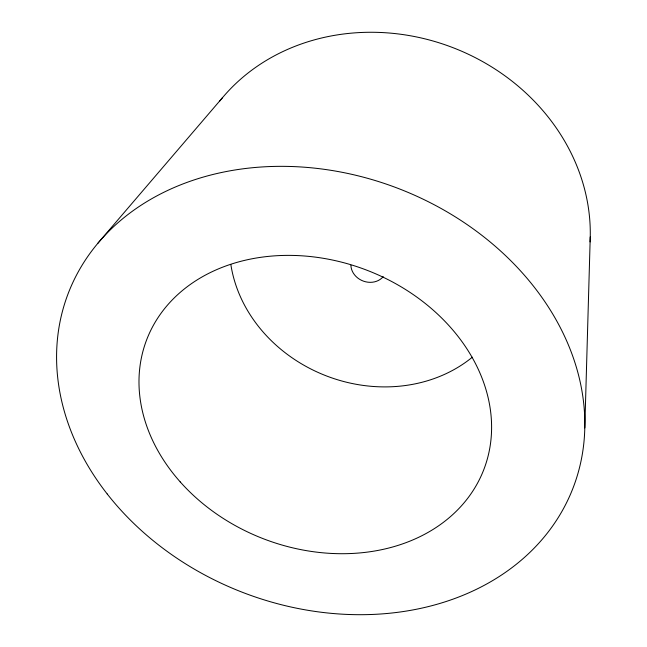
<?xml version="1.0" encoding="UTF-8"?>
<svg xmlns="http://www.w3.org/2000/svg" width="647" height="647" viewBox="0 0 647 647"><rect width="100%" height="100%" fill="white"/><g stroke="black" fill="none" stroke-linecap="round" stroke-linejoin="round"><path stroke-width="0.97" d="M584.799 427.942L590.242 236.923M97.648 243.523L222.309 97.899M219.786 100.989A206.013 183.036 21.1 0 1 452.002 47.296A206.013 183.036 21.1 0 1 590.064 241.913M472.326 357.201A144.427 125.728 21.1 0 1 326.662 376.012A144.427 125.728 21.1 0 1 230.858 264.591M383.202 276.641A18.011 15.649 21.1 0 1 363.533 281.17A18.011 15.649 21.1 0 1 350.892 265.23M107.224 493.984A270.519 216.438 21.1 0 0 562.146 511.017A270.519 216.438 21.1 0 0 292.743 166.554A270.519 216.438 21.1 0 0 107.224 493.984M180.206 481.878A180.634 143.893 21.1 0 0 480.956 476.338A180.634 143.893 21.1 0 0 284.72 255.411A180.634 143.893 21.1 0 0 180.206 481.878"/></g></svg>
